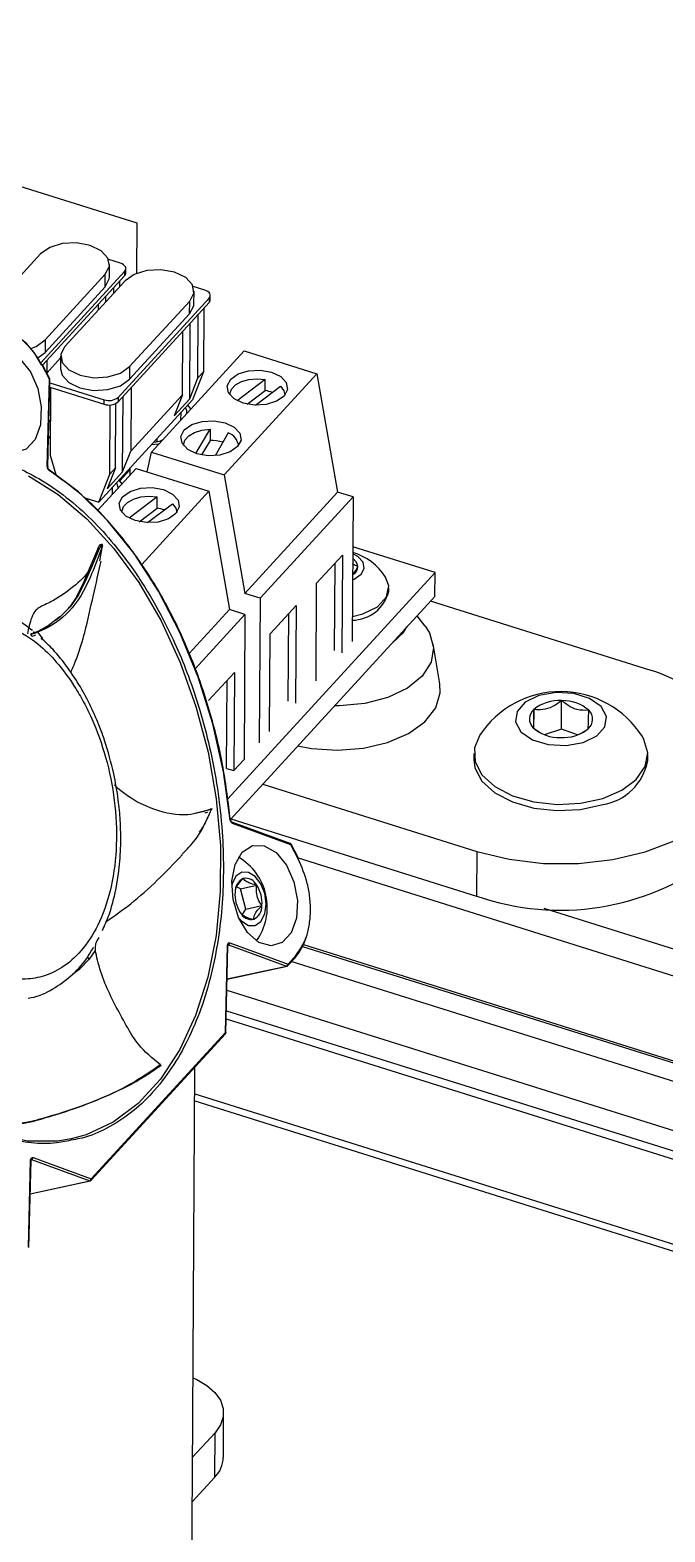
# Model space of a CAD drawing. Header units: millimetres. Extents: x -11 to 295, y 0 to 216.
# Drawn here: x 147.61 to 159.17, y 146.28 to 173.63 of the extents above; entities that cross this region are included whole.
import ezdxf

# ---------------------------------------------------------------- set-up
doc = ezdxf.new("R2010")
doc.units = ezdxf.units.MM

msp = doc.modelspace()

# ---------------------------------------------------------------- linework, layer by layer
at = {"color": 7, "linetype": 'Continuous', "lineweight": 25}
for p, q in [((138.371, 173.632), (149.553, 170.121)), ((149.553, 170.121), (149.547, 169.202)), ((147.802, 169.554), (146.706, 168.359)), ((149.255, 169.385), (149.042, 169.451)), ((149.056, 169.135), (149.058, 169.365)), ((147.803, 167.57), (149.332, 169.237)), ((147.839, 167.528), (149.331, 169.156)), ((147.883, 167.989), (148.979, 169.185)), ((149.341, 169.067), (148.244, 167.871)), ((148.978, 168.955), (148.979, 169.185)), ((149.238, 169.054), (149.237, 168.954)), ((149.332, 169.237), (149.331, 169.156)), ((149.353, 169.206), (149.354, 169.288)), ((147.882, 167.759), (148.978, 168.955)), ((148.987, 168.681), (148.988, 168.781)), ((149.135, 168.843), (149.136, 168.943)), ((150.793, 168.897), (150.58, 168.964)), ((150.594, 168.648), (150.596, 168.878)), ((150.891, 168.719), (150.892, 168.8)), ((148.854, 168.536), (148.854, 168.635)), ((149.213, 166.862), (150.869, 168.668)), ((149.214, 166.943), (150.87, 168.75)), ((149.422, 167.502), (150.518, 168.697)), ((150.516, 168.467), (150.518, 168.697)), ((150.776, 168.566), (150.769, 167.408)), ((150.87, 168.75), (150.869, 168.668)), ((149.42, 167.272), (150.516, 168.467)), ((150.517, 166.916), (150.526, 168.293)), ((150.667, 167.297), (150.674, 168.455)), ((147.883, 167.989), (147.882, 167.759)), ((150.385, 166.989), (150.392, 168.148)), ((147.751, 167.66), (147.882, 167.759)), ((148.166, 167.691), (148.165, 167.461)), ((151.51, 167.789), (149.819, 165.944)), ((151.51, 167.789), (152.835, 167.373)), ((147.963, 167.272), (147.83, 167.527)), ((147.967, 167.281), (147.834, 167.537)), ((148.166, 167.661), (147.913, 167.385)), ((147.915, 167.611), (147.913, 167.385)), ((149.422, 167.502), (149.42, 167.272)), ((150.769, 167.408), (150.568, 166.898)), ((150.667, 167.297), (150.769, 167.408)), ((147.924, 165.685), (147.963, 167.272)), ((147.932, 165.679), (147.97, 167.265)), ((147.97, 167.273), (147.966, 167.281)), ((147.967, 167.13), (148.96, 166.818)), ((147.969, 167.21), (148.961, 166.899)), ((147.97, 167.265), (147.97, 167.273)), ((147.981, 167.125), (147.973, 165.888)), ((149.453, 167.123), (149.446, 165.965)), ((150.517, 166.916), (150.667, 167.297)), ((152.835, 167.373), (151.143, 165.529)), ((151.894, 167.27), (151.384, 166.882)), ((151.718, 166.8), (152.172, 167.145)), ((151.893, 167.067), (151.894, 167.27)), ((152.835, 167.373), (153.211, 165.219)), ((150.568, 166.898), (148.861, 165.037)), ((148.96, 166.818), (148.961, 166.899)), ((149.214, 166.943), (149.213, 166.862)), ((149.296, 165.584), (149.304, 166.961)), ((149.446, 165.965), (150.385, 166.989)), ((150.385, 166.989), (150.235, 166.609)), ((150.235, 166.609), (150.517, 166.916)), ((151.249, 166.995), (151.249, 166.989)), ((151.566, 166.819), (151.893, 167.067)), ((152.249, 166.983), (152.249, 166.989)), ((149.062, 165.546), (149.07, 166.805)), ((149.164, 165.657), (149.171, 166.831)), ((150.358, 166.532), (150.359, 166.669)), ((147.952, 166.5), (147.977, 166.528)), ((150.631, 165.921), (150.888, 166.361)), ((150.888, 166.361), (150.887, 166.158)), ((147.975, 166.235), (147.945, 166.202)), ((149.92, 166.191), (149.92, 166.134)), ((150.403, 166.073), (150.403, 166.067)), ((150.887, 166.158), (150.733, 165.894)), ((151.219, 166.294), (150.978, 165.88)), ((151.403, 166.061), (151.403, 166.066)), ((147.973, 165.888), (148.08, 165.538)), ((149.296, 165.584), (149.446, 165.965)), ((149.744, 165.586), (149.819, 165.944)), ((149.819, 165.944), (151.143, 165.529)), ((149.541, 165.649), (148.843, 164.888)), ((148.861, 165.037), (149.062, 165.546)), ((149.164, 165.657), (149.014, 165.277)), ((149.014, 165.277), (149.296, 165.584)), ((149.062, 165.546), (149.164, 165.657)), ((149.428, 165.624), (149.243, 165.422)), ((149.428, 165.655), (149.427, 165.525)), ((149.541, 165.649), (150.865, 165.234)), ((151.143, 165.529), (151.52, 163.374)), ((149.106, 165.303), (149.105, 165.174)), ((149.228, 165.436), (149.284, 165.368)), ((150.865, 165.234), (149.644, 163.901)), ((150.865, 165.234), (151.242, 163.079)), ((151.52, 163.374), (153.211, 165.219)), ((153.492, 165.131), (153.211, 165.219)), ((148.607, 165.116), (148.861, 165.037)), ((149.925, 165.131), (149.415, 164.743)), ((149.749, 164.661), (150.203, 165.006)), ((149.923, 164.927), (149.925, 165.131)), ((153.492, 165.131), (151.801, 163.286)), ((153.492, 165.131), (153.476, 162.498)), ((149.28, 164.855), (149.28, 164.85)), ((149.597, 164.679), (149.923, 164.927)), ((150.28, 164.844), (150.28, 164.849)), ((148.7, 163.839), (148.841, 164.177)), ((148.869, 164.182), (148.733, 163.864)), ((148.905, 164.258), (148.869, 164.182)), ((148.881, 163.968), (148.928, 164.239)), ((148.886, 164.259), (148.909, 164.264)), ((148.909, 164.264), (148.905, 164.199)), ((148.905, 164.258), (148.928, 164.263)), ((154.985, 163.751), (153.487, 164.222)), ((148.577, 163.549), (148.7, 163.839)), ((148.733, 163.864), (148.614, 163.588)), ((152.829, 163.56), (153.299, 164.072)), ((153.156, 162.335), (153.166, 163.926)), ((153.299, 164.072), (153.288, 162.293)), ((148.582, 163.57), (148.461, 163.327)), ((148.614, 163.588), (148.493, 163.345)), ((151.209, 159.633), (154.985, 163.751)), ((154.983, 163.318), (154.985, 163.751)), ((148.338, 163.129), (148.455, 163.299)), ((148.493, 163.345), (148.342, 163.131)), ((151.257, 159.254), (154.983, 163.318)), ((151.801, 163.286), (151.52, 163.374)), ((152.819, 161.781), (152.829, 163.56)), ((154.143, 163.406), (154.143, 163.473)), ((148.342, 163.131), (148.158, 162.947)), ((150.507, 162.278), (151.242, 163.079)), ((151.523, 162.991), (151.242, 163.079)), ((151.801, 163.286), (151.785, 160.654)), ((151.984, 162.638), (152.454, 163.15)), ((152.454, 163.15), (152.443, 161.371)), ((158.802, 162.004), (154.901, 163.229)), ((147.941, 162.785), (147.749, 162.678)), ((147.968, 162.798), (147.765, 162.685)), ((148.131, 162.932), (147.941, 162.785)), ((151.523, 162.991), (150.616, 162.002)), ((151.523, 162.991), (151.507, 160.349)), ((152.31, 161.413), (152.32, 163.004)), ((154.804, 162.776), (154.659, 162.964)), ((147.667, 162.646), (147.616, 162.626)), ((147.625, 162.633), (147.626, 162.635)), ((147.628, 162.632), (147.625, 162.633)), ((147.765, 162.685), (147.639, 162.636)), ((147.639, 162.636), (147.649, 162.638)), ((147.649, 162.638), (147.696, 162.648)), ((147.652, 162.591), (147.715, 162.618)), ((147.7, 162.646), (147.674, 162.67)), ((147.745, 162.668), (147.836, 162.55)), ((151.973, 160.859), (151.984, 162.638)), ((155.074, 161.724), (154.952, 162.452)), ((150.86, 161.42), (151.33, 161.933)), ((151.33, 161.933), (151.319, 160.145)), ((151.187, 160.186), (151.197, 161.787)), ((157.288, 160.898), (157.291, 161.42)), ((156.783, 160.917), (156.785, 161.26)), ((156.774, 160.924), (156.92, 160.829)), ((157.288, 160.898), (156.975, 160.799)), ((157.578, 160.795), (157.288, 160.898)), ((151.319, 160.145), (151.507, 160.349)), ((155.692, 160.46), (155.692, 160.348)), ((158.858, 160.329), (158.859, 160.441)), ((151.187, 160.186), (151.319, 160.145)), ((151.848, 159.898), (155.748, 158.674)), ((150.832, 159.421), (150.608, 159.362)), ((150.902, 159.446), (150.832, 159.421)), ((150.902, 159.446), (150.925, 159.451)), ((151.266, 159.238), (151.265, 159.247)), ((151.268, 159.266), (155.743, 157.861)), ((152.346, 158.821), (151.284, 159.207)), ((152.36, 158.795), (151.298, 159.182)), ((152.492, 158.54), (152.36, 158.795)), ((152.497, 158.55), (152.364, 158.805)), ((155.748, 158.674), (155.743, 157.861)), ((151.442, 157.995), (151.372, 158.031)), ((151.442, 157.995), (151.737, 158.059)), ((151.537, 157.623), (151.442, 157.995)), ((151.478, 157.524), (151.537, 157.623)), ((151.537, 157.623), (151.833, 157.687)), ((148.841, 157.067), (148.861, 157.104)), ((151.25, 157.009), (152.308, 156.623)), ((148.798, 156.87), (148.687, 156.714)), ((151.167, 155.379), (151.205, 156.96)), ((151.175, 155.373), (151.213, 156.954)), ((151.223, 156.971), (152.281, 156.586)), ((152.307, 156.595), (152.449, 156.75)), ((152.308, 156.623), (152.45, 156.778)), ((152.573, 156.944), (160.8, 154.36)), ((148.687, 156.714), (148.518, 156.536)), ((151.199, 156.349), (152.289, 156.585)), ((152.376, 156.67), (160.708, 154.054)), ((151.194, 156.145), (160.698, 153.161)), ((148.723, 152.713), (151.167, 155.379)), ((148.722, 152.685), (151.166, 155.351)), ((150.566, 147.332), (150.612, 154.747)), ((150.608, 154.131), (160.684, 150.967)), ((147.581, 151.468), (147.619, 153.051)), ((147.589, 151.462), (147.627, 153.044)), ((147.637, 153.061), (148.696, 152.676)), ((147.664, 153.099), (148.723, 152.713)), ((147.613, 152.438), (148.704, 152.675)), ((151.13, 147.637), (151.134, 148.45)), ((150.568, 147.642), (150.978, 148.089)), ((150.973, 147.276), (150.978, 148.089)), ((150.553, 145.164), (150.566, 147.332)), ((150.563, 146.829), (150.973, 147.276))]:
    msp.add_line(p, q, dxfattribs=at)
at = {"color": 8, "linetype": 'Continuous', "lineweight": 25}
for p, q in [((148.158, 162.947), (148.071, 162.878)), ((147.765, 162.685), (147.749, 162.678)), ((152.494, 158.555), (161.909, 155.598)), ((156.964, 157.642), (171.525, 153.07)), ((151.223, 156.971), (151.219, 156.97)), ((152.589, 156.977), (160.814, 154.395)), ((148.386, 156.444), (148.518, 156.536)), ((151.199, 156.351), (152.281, 156.586)), ((151.185, 155.774), (160.695, 152.788)), ((151.181, 155.628), (160.694, 152.641)), ((150.609, 154.26), (160.685, 151.096)), ((147.637, 153.061), (147.633, 153.06)), ((147.613, 152.441), (148.696, 152.676))]:
    msp.add_line(p, q, dxfattribs=at)
at = {"color": 7, "linetype": 'Continuous', "lineweight": 25, "flags": 128}
for points in [[(148.979, 169.185), (149.055, 169.329), (149.029, 169.48), (148.906, 169.614), (148.704, 169.711), (148.455, 169.756), (148.196, 169.742), (147.967, 169.671), (147.802, 169.554)], [(149.332, 169.237), (149.346, 169.257), (149.353, 169.278), (149.353, 169.299), (149.346, 169.32), (149.331, 169.34), (149.311, 169.357), (149.285, 169.373), (149.255, 169.385)], [(148.978, 168.955), (149.053, 169.099), (149.056, 169.135)], [(150.518, 168.697), (150.593, 168.842), (150.567, 168.993), (150.444, 169.127), (150.242, 169.224), (149.993, 169.268), (149.734, 169.254), (149.505, 169.183), (149.341, 169.067)], [(150.87, 168.75), (150.884, 168.769), (150.891, 168.79), (150.891, 168.812), (150.884, 168.832), (150.87, 168.852), (150.849, 168.87), (150.823, 168.885), (150.793, 168.897)], [(150.516, 168.467), (150.591, 168.612), (150.594, 168.648)], [(147.82, 167.538), (147.695, 167.744), (147.55, 167.916), (147.391, 168.047), (147.225, 168.133), (147.057, 168.169), (146.895, 168.154), (146.876, 168.149)], [(147.624, 167.835), (147.719, 167.872), (147.883, 167.989)], [(146.681, 167.421), (146.812, 167.647), (146.998, 167.767), (147.214, 167.764), (147.43, 167.639), (147.619, 167.409), (147.753, 167.105), (147.815, 166.768), (147.797, 166.444), (147.701, 166.176), (147.54, 166), (147.336, 165.94), (147.116, 166.005), (146.91, 166.186), (146.745, 166.457), (146.645, 166.783), (146.623, 167.12), (146.681, 167.421)], [(148.244, 167.871), (148.169, 167.727), (148.195, 167.576), (148.318, 167.442), (148.52, 167.345), (148.769, 167.3), (149.028, 167.314), (149.257, 167.385), (149.422, 167.502)], [(148.165, 167.461), (148.194, 167.346), (148.317, 167.212), (148.518, 167.115), (148.767, 167.07), (149.026, 167.084), (149.255, 167.155), (149.42, 167.272)], [(151.202, 167.153), (151.264, 167.272), (151.4, 167.369), (151.589, 167.427), (151.803, 167.439), (152.008, 167.402), (152.174, 167.322), (152.276, 167.211), (152.297, 167.087), (152.235, 166.967), (152.099, 166.871), (151.91, 166.813), (151.697, 166.801), (151.491, 166.838), (151.325, 166.918), (151.224, 167.028), (151.202, 167.153)], [(147.963, 167.272), (147.965, 167.275), (147.967, 167.278), (147.967, 167.28), (147.967, 167.281)], [(151.249, 166.995), (151.249, 167.007), (151.279, 167.093), (151.351, 167.17), (151.46, 167.231), (151.595, 167.269), (151.744, 167.283), (151.894, 167.27)], [(152.172, 167.145), (152.232, 167.064), (152.249, 166.989)], [(150.539, 166.729), (150.538, 166.733), (150.48, 166.802)], [(151.452, 166.165), (151.39, 166.045), (151.254, 165.949), (151.065, 165.891), (150.851, 165.879), (150.646, 165.916), (150.48, 165.996), (150.378, 166.106), (150.357, 166.231), (150.419, 166.35), (150.554, 166.446), (150.744, 166.505), (150.957, 166.516), (151.163, 166.479), (151.329, 166.4), (151.43, 166.289), (151.452, 166.165)], [(150.403, 166.073), (150.404, 166.078), (150.43, 166.165), (150.499, 166.243), (150.606, 166.305), (150.739, 166.345), (150.888, 166.361)], [(149.952, 166.089), (149.946, 166.088), (149.815, 166.077)], [(151.253, 159.242), (151.133, 160.125), (150.938, 161), (150.672, 161.85), (150.34, 162.66), (149.949, 163.415), (149.504, 164.101), (149.015, 164.707), (148.489, 165.221), (147.937, 165.634)], [(149.216, 165.294), (149.205, 165.352), (149.182, 165.387)], [(149.233, 165.014), (149.295, 165.133), (149.431, 165.229), (149.62, 165.288), (149.834, 165.299), (150.039, 165.262), (150.205, 165.182), (150.307, 165.072), (150.328, 164.947), (150.266, 164.828), (150.13, 164.732), (149.941, 164.673), (149.728, 164.662), (149.522, 164.699), (149.356, 164.778), (149.255, 164.889), (149.233, 165.014)], [(149.28, 164.855), (149.28, 164.867), (149.31, 164.954), (149.382, 165.031), (149.491, 165.091), (149.626, 165.13), (149.775, 165.144), (149.925, 165.131)], [(150.203, 165.006), (150.263, 164.925), (150.28, 164.849)], [(153.483, 163.62), (153.513, 163.633), (153.637, 163.721), (153.693, 163.829), (153.674, 163.942), (153.581, 164.043), (153.486, 164.095)], [(153.479, 162.95), (153.671, 162.999), (153.935, 163.131), (154.099, 163.31), (154.141, 163.512), (154.084, 163.668)], [(154.804, 162.776), (154.883, 162.653), (154.959, 162.387), (154.915, 162.119), (154.752, 161.867), (154.483, 161.648), (154.126, 161.478), (153.704, 161.368), (153.248, 161.326), (153.156, 161.325)], [(154.208, 162.473), (154.411, 162.661), (154.473, 162.762)], [(152.487, 160.596), (152.734, 160.55), (153.208, 160.517), (153.68, 160.553), (154.12, 160.657), (154.502, 160.822), (154.8, 161.037), (154.997, 161.289), (155.08, 161.562), (155.074, 161.724)], [(157.371, 160.601), (157.681, 160.657), (157.93, 160.778), (158.08, 160.945), (158.108, 161.134), (158.01, 161.315), (157.8, 161.461), (157.512, 161.549), (157.188, 161.567), (156.878, 161.511), (156.629, 161.39), (156.479, 161.222), (156.451, 161.034), (156.549, 160.853), (156.759, 160.707), (157.047, 160.619), (157.371, 160.601)], [(155.794, 160.782), (155.702, 160.56), (155.713, 160.308), (155.84, 160.068), (156.073, 159.856), (156.395, 159.687), (156.783, 159.576), (157.207, 159.529), (157.636, 159.551), (158.039, 159.639)], [(158.039, 159.639), (158.385, 159.788), (158.649, 159.986), (158.81, 160.218), (158.858, 160.467), (158.789, 160.715), (158.761, 160.764)], [(155.692, 160.348), (155.712, 160.197), (155.839, 159.956), (156.072, 159.744), (156.394, 159.576), (156.782, 159.464), (157.206, 159.418), (157.636, 159.439), (158.038, 159.528)], [(155.748, 158.674), (156.337, 158.53), (156.962, 158.456), (157.599, 158.454), (158.224, 158.524), (158.812, 158.665), (159.341, 158.869), (159.791, 159.13), (160.144, 159.438), (160.207, 159.51)], [(151.258, 159.249), (151.261, 159.249), (151.264, 159.248), (151.265, 159.247), (151.265, 159.247)], [(151.343, 158.434), (151.474, 158.66), (151.66, 158.78), (151.876, 158.777), (152.092, 158.652), (152.281, 158.422), (152.415, 158.118), (152.478, 157.781), (152.459, 157.457), (152.363, 157.189), (152.202, 157.013), (151.998, 156.953), (151.778, 157.018), (151.572, 157.199), (151.408, 157.47), (151.307, 157.796), (151.285, 158.133), (151.343, 158.434)], [(151.412, 157.461), (151.466, 157.401), (151.589, 157.327), (151.712, 157.326), (151.815, 157.399), (151.885, 157.535), (151.909, 157.712), (151.884, 157.905), (151.814, 158.083), (151.709, 158.219), (151.587, 158.293), (151.464, 158.294), (151.36, 158.221), (151.291, 158.085), (151.283, 158.055)], [(148.361, 153.44), (148.109, 153.399), (147.566, 153.399), (147.012, 153.515), (146.459, 153.745), (145.916, 154.084), (145.394, 154.527), (144.902, 155.065), (144.449, 155.688), (144.045, 156.385)], [(150.577, 149.087), (150.645, 149.056), (150.83, 148.948), (150.976, 148.821), (151.076, 148.68), (151.128, 148.531), (151.128, 148.378), (151.078, 148.229), (150.978, 148.089)]]:
    msp.add_lwpolyline(points, dxfattribs=at)
at = {"color": 8, "linetype": 'Continuous', "lineweight": 25, "flags": 128}
for points in [[(147.83, 167.527), (147.833, 167.53), (147.834, 167.533), (147.835, 167.535), (147.834, 167.537)], [(147.97, 167.265), (147.97, 167.266), (147.969, 167.268), (147.966, 167.27), (147.963, 167.272)], [(147.581, 165.514), (148.123, 165.174), (148.646, 164.731), (149.138, 164.193), (149.59, 163.57), (149.995, 162.874), (150.344, 162.117), (150.631, 161.314), (150.851, 160.48), (151, 159.629), (151.075, 158.779), (151.074, 157.944), (150.997, 157.141), (150.846, 156.384), (150.624, 155.688), (150.335, 155.065), (149.984, 154.527), (149.578, 154.084), (149.125, 153.745), (148.632, 153.515), (148.361, 153.44)], [(147.924, 165.685), (147.928, 165.684), (147.931, 165.682), (147.932, 165.68), (147.932, 165.679)], [(152.364, 158.805), (152.365, 158.803), (152.364, 158.801), (152.363, 158.798), (152.36, 158.795)], [(152.492, 158.54), (152.495, 158.543), (152.497, 158.546), (152.497, 158.548), (152.497, 158.55)], [(151.205, 156.96), (151.209, 156.959), (151.212, 156.957), (151.213, 156.955), (151.213, 156.954)], [(151.223, 156.971), (151.219, 156.972), (151.215, 156.972)], [(151.167, 155.379), (151.171, 155.378), (151.173, 155.376), (151.175, 155.374), (151.175, 155.373)], [(147.619, 153.051), (147.623, 153.049), (147.626, 153.047), (147.627, 153.045), (147.627, 153.044)], [(147.637, 153.061), (147.633, 153.062), (147.629, 153.062)]]:
    msp.add_lwpolyline(points, dxfattribs=at)
at = {"color": 7, "linetype": 'Continuous', "lineweight": 25}
for centre, radius, start, end in [((149.279, 169.209), 0.0747, 314.9144, 358.3237), ((150.817, 168.721), 0.0747, 314.916, 358.3233), ((147.827, 167.527), 0.012, 49.3497, 110.9773), ((149.048, 167.065), 0.262, 250.5052, 309.2183), ((149.048, 167.146), 0.262, 250.5052, 309.2182), ((151.771, 166.375), 0.703, 69.0807, 80.0411), ((150.351, 166.671), 0.117, 350.2909, 44.4781), ((149.84, 166.553), 0.427, 272.7308, 295.4093), ((150.902, 165.349), 0.809, 74.1725, 91.0528), ((151.132, 166.035), 0.274, 6.6402, 71.2795), ((147.937, 165.615), 0.0213, 344.8179, 53.5563), ((149.801, 164.234), 0.704, 69.0986, 80.0313), ((153.191, 163.102), 1.057, 32.3353, 73.7767), ((153.397, 163.871), 0.184, 298.3121, 358.236), ((153.386, 163.836), 0.196, 8.5273, 59.5601), ((153.463, 163.586), 0.703, 271.2783, 345.1765), ((158.089, 159.263), 2.832, 41.4194, 75.4269), ((157.272, 159.822), 1.762, 32.335, 146.9631), ((157.245, 160.688), 0.733, 86.3588, 128.7658), ((157.317, 160.711), 0.709, 48.675, 92.0816), ((156.928, 161.087), 0.224, 129.4372, 226.5228), ((157.631, 161.081), 0.224, 309.4361, 46.5239), ((157.242, 161.456), 0.709, 228.6751, 272.0815), ((157.314, 161.48), 0.733, 266.3588, 308.7658), ((157.883, 160.506), 0.991, 279.003, 349.6861), ((150.873, 157.655), 1.057, 324.7209, 59.7511), ((157.266, 162.229), 4.626, 250.7858, 307.0612), ((151.611, 157.942), 0.268, 116.2384, 181.8265), ((151.532, 157.955), 0.23, 26.825, 99.814), ((151.93, 157.885), 0.589, 175.3222, 213.3902), ((151.245, 157.735), 0.589, 355.3222, 33.3896), ((151.644, 157.665), 0.231, 206.8285, 279.807), ((151.564, 157.678), 0.268, 296.2412, 1.8237), ((151.211, 157.008), 0.0389, 288.864, 0.931), ((151.662, 157.411), 1.023, 319.3634, 343.5237), ((152.269, 156.623), 0.0389, 288.8805, 0.9301), ((147.625, 153.098), 0.0389, 288.8657, 0.9306), ((148.684, 152.713), 0.0389, 288.8639, 0.9454), ((150.597, 147.653), 0.532, 314.9128, 358.326)]:
    msp.add_arc(centre, radius, start, end, dxfattribs=at)
at = {"color": 8, "linetype": 'Continuous', "lineweight": 25}
for centre, radius, start, end in [((151.273, 159.185), 0.0251, 353.0456, 65.77), ((152.335, 158.798), 0.0252, 353.1444, 64.4178), ((152.43, 156.765), 0.0244, 322.8782, 33.0483), ((152.286, 156.599), 0.014, 249.0655, 281.4833), ((152.287, 156.61), 0.0244, 322.8592, 33.0775), ((151.147, 155.366), 0.0244, 322.8408, 33.0868), ((148.701, 152.689), 0.0141, 249.1157, 281.4555), ((148.702, 152.7), 0.0244, 322.8726, 33.0641)]:
    msp.add_arc(centre, radius, start, end, dxfattribs=at)
at = {"color": 7, "linetype": 'Continuous', "lineweight": 25}
for points, knots in [([(147.83, 167.527), (147.754, 167.652), (147.642, 167.838), (147.428, 168.021), (147.258, 168.111), (147.082, 168.153), (146.97, 168.134), (146.916, 168.124)], [0, 0, 0, 0, 0.371708, 0.548617, 0.712001, 0.861141, 1, 1, 1, 1]), ([(147.958, 165.61), (147.953, 165.614), (147.943, 165.622), (147.933, 165.641), (147.925, 165.662), (147.925, 165.677), (147.924, 165.685)], [0, 0, 0, 0, 0.218208, 0.467203, 0.731933, 1, 1, 1, 1]), ([(147.934, 165.662), (147.933, 165.667), (147.932, 165.672), (147.932, 165.678), (147.932, 165.679)], [0, 0, 0, 0, 0.80599, 1, 1, 1, 1]), ([(147.95, 165.632), (147.95, 165.633), (147.948, 165.634), (147.945, 165.638), (147.941, 165.643), (147.938, 165.65), (147.935, 165.656), (147.934, 165.661), (147.934, 165.662)], [0, 0, 0, 0, 0.0396041, 0.213523, 0.3979962, 0.5939623, 0.8523161, 1, 1, 1, 1]), ([(151.258, 159.249), (151.219, 159.567), (151.141, 160.214), (150.91, 161.177), (150.591, 162.127), (150.183, 163.03), (149.7, 163.853), (149.159, 164.567), (148.586, 165.163), (148.16, 165.466), (147.958, 165.61)], [0, 0, 0, 0, 0.129719, 0.264554, 0.401279, 0.536318, 0.666177, 0.787908, 0.899486, 1, 1, 1, 1]), ([(148.928, 164.239), (148.865, 164.068), (148.721, 163.676), (148.434, 163.095), (148.022, 162.784), (147.784, 162.684), (147.745, 162.668)], [0, 0, 0, 0, 0.268912, 0.618256, 0.938772, 1, 1, 1, 1]), ([(148.841, 164.177), (148.844, 164.185), (148.852, 164.202), (148.859, 164.218), (148.863, 164.226)], [0, 0, 0, 0, 0.504457, 1, 1, 1, 1]), ([(148.869, 164.182), (148.859, 164.185), (148.846, 164.19), (148.842, 164.179), (148.841, 164.177)], [0, 0, 0, 0, 0.766964, 1, 1, 1, 1]), ([(148.886, 164.259), (148.878, 164.252), (148.867, 164.243), (148.864, 164.23), (148.863, 164.226)], [0, 0, 0, 0, 0.734524, 1, 1, 1, 1]), ([(148.905, 164.258), (148.901, 164.257), (148.895, 164.256), (148.888, 164.258), (148.886, 164.259)], [0, 0, 0, 0, 0.574143, 1, 1, 1, 1]), ([(148.928, 164.263), (148.925, 164.264), (148.919, 164.266), (148.913, 164.265), (148.909, 164.264)], [0, 0, 0, 0, 0.4040407, 1, 1, 1, 1]), ([(148.928, 164.239), (148.929, 164.242), (148.931, 164.248), (148.931, 164.256), (148.929, 164.261), (148.928, 164.263)], [0, 0, 0, 0, 0.386513, 0.735859, 1, 1, 1, 1]), ([(148.721, 163.89), (148.709, 163.86), (148.647, 163.7), (148.39, 163.481), (148.087, 163.261), (147.87, 163.161), (147.791, 163.124)], [0, 0, 0, 0, 0.079111, 0.417588, 0.787435, 1, 1, 1, 1]), ([(148.352, 161.933), (148.392, 162.026), (148.495, 162.262), (148.63, 162.734), (148.757, 163.322), (148.859, 163.755), (148.907, 163.962)], [0, 0, 0, 0, 0.143242, 0.366938, 0.697049, 1, 1, 1, 1]), ([(148.733, 163.864), (148.728, 163.863), (148.718, 163.862), (148.702, 163.856), (148.701, 163.845), (148.7, 163.839)], [0, 0, 0, 0, 0.365759, 0.643851, 1, 1, 1, 1]), ([(153.484, 163.721), (153.486, 163.723), (153.517, 163.747), (153.545, 163.801), (153.571, 163.849), (153.58, 163.865)], [0, 0, 0, 0, 0.049828, 0.675257, 1, 1, 1, 1]), ([(153.58, 163.865), (153.547, 163.875), (153.51, 163.885), (153.487, 163.912), (153.485, 163.914)], [0, 0, 0, 0, 0.9197734, 1, 1, 1, 1]), ([(148.493, 163.345), (148.487, 163.344), (148.474, 163.341), (148.456, 163.325), (148.456, 163.309), (148.455, 163.299)], [0, 0, 0, 0, 0.305766, 0.57546, 1, 1, 1, 1]), ([(147.652, 162.695), (147.574, 162.756), (147.394, 162.897), (147.077, 163.06), (146.713, 163.175), (146.338, 163.218), (146.095, 163.173), (145.977, 163.151)], [0, 0, 0, 0, 0.165352, 0.380136, 0.59031, 0.800095, 1, 1, 1, 1]), ([(147.791, 163.124), (147.763, 163.106), (147.694, 163.06), (147.612, 162.886), (147.583, 162.736), (147.563, 162.636)], [0, 0, 0, 0, 0.174492, 0.443006, 1, 1, 1, 1]), ([(147.164, 162.813), (147.37, 162.704), (147.715, 162.522), (148.117, 162.106), (148.386, 161.743), (148.59, 161.391), (148.796, 160.969), (149.008, 160.376), (149.165, 159.603), (149.203, 158.81), (149.115, 158.062), (148.91, 157.421), (148.615, 156.923), (148.265, 156.585), (147.896, 156.397), (147.547, 156.337), (147.222, 156.358), (147.027, 156.424), (146.927, 156.457)], [0, 0, 0, 0, 0.08099, 0.135181, 0.200474, 0.238396, 0.277357, 0.364348, 0.457802, 0.552049, 0.640868, 0.719449, 0.785817, 0.840909, 0.887428, 0.928266, 0.963244, 1, 1, 1, 1]), ([(147.639, 162.636), (147.636, 162.635), (147.63, 162.634), (147.621, 162.628), (147.622, 162.606), (147.639, 162.597), (147.652, 162.591)], [0, 0, 0, 0, 0.152473, 0.258599, 0.422708, 1, 1, 1, 1]), ([(147.696, 162.648), (147.7, 162.65), (147.716, 162.658), (147.733, 162.664), (147.745, 162.668)], [0, 0, 0, 0, 0.275199, 1, 1, 1, 1]), ([(149.134, 160.088), (149.084, 160.291), (149.013, 160.576), (148.865, 160.98), (148.723, 161.309), (148.529, 161.676), (148.299, 162.025), (148.061, 162.327), (147.884, 162.492), (147.809, 162.561)], [0, 0, 0, 0, 0.2202609, 0.3087647, 0.4526449, 0.5969527, 0.7454339, 0.8928398, 1, 1, 1, 1]), ([(157.291, 161.42), (157.262, 161.398), (157.184, 161.34), (157.042, 161.267), (156.894, 161.247), (156.81, 161.257), (156.785, 161.26)], [0, 0, 0, 0, 0.197342, 0.5404, 0.862096, 1, 1, 1, 1]), ([(157.785, 161.244), (157.712, 161.242), (157.579, 161.24), (157.414, 161.323), (157.33, 161.39), (157.291, 161.42)], [0, 0, 0, 0, 0.40206, 0.727429, 1, 1, 1, 1]), ([(156.785, 161.26), (156.784, 161.19), (156.781, 161.09), (156.778, 160.978), (156.775, 160.936), (156.774, 160.924)], [0, 0, 0, 0, 0.6208063, 0.8934546, 1, 1, 1, 1]), ([(157.773, 160.908), (157.775, 160.936), (157.779, 161.006), (157.782, 161.118), (157.784, 161.202), (157.785, 161.244)], [0, 0, 0, 0, 0.253579, 0.626292, 1, 1, 1, 1]), ([(157.639, 160.823), (157.655, 160.83), (157.704, 160.852), (157.745, 160.885), (157.773, 160.908)], [0, 0, 0, 0, 0.322173, 1, 1, 1, 1]), ([(148.926, 157.232), (148.969, 157.327), (149.076, 157.566), (149.177, 157.974), (149.247, 158.435), (149.267, 158.859), (149.255, 159.25), (149.219, 159.648), (149.165, 159.929), (149.134, 160.088)], [0, 0, 0, 0, 0.107488, 0.269566, 0.430122, 0.588242, 0.705548, 0.833423, 1, 1, 1, 1]), ([(150.913, 159.445), (150.771, 159.4), (150.434, 159.294), (149.839, 159.418), (149.399, 159.652), (149.185, 159.845), (149.147, 159.88)], [0, 0, 0, 0, 0.230063, 0.548313, 0.918979, 1, 1, 1, 1]), ([(150.374, 158.617), (150.461, 158.704), (150.698, 158.94), (150.83, 159.25), (150.913, 159.445)], [0, 0, 0, 0, 0.370542, 1, 1, 1, 1]), ([(150.908, 159.443), (150.87, 159.347), (150.811, 159.2), (150.723, 159.068), (150.692, 159.022)], [0, 0, 0, 0, 0.6473851, 1, 1, 1, 1]), ([(150.801, 159.376), (150.808, 159.379), (150.823, 159.384), (150.838, 159.39), (150.846, 159.392)], [0, 0, 0, 0, 0.503019, 1, 1, 1, 1]), ([(150.902, 159.446), (150.898, 159.445), (150.894, 159.445), (150.89, 159.442), (150.89, 159.442)], [0, 0, 0, 0, 0.888628, 1, 1, 1, 1]), ([(150.913, 159.445), (150.915, 159.446), (150.919, 159.447), (150.923, 159.449), (150.925, 159.45), (150.925, 159.451)], [0, 0, 0, 0, 0.544265, 0.893487, 1, 1, 1, 1]), ([(150.925, 159.451), (150.923, 159.449), (150.919, 159.446), (150.915, 159.445), (150.913, 159.444)], [0, 0, 0, 0, 0.525813, 1, 1, 1, 1]), ([(151.298, 159.182), (151.293, 159.184), (151.282, 159.19), (151.27, 159.207), (151.261, 159.227), (151.259, 159.242), (151.258, 159.249)], [0, 0, 0, 0, 0.207538, 0.450466, 0.718088, 1, 1, 1, 1]), ([(151.284, 159.207), (151.284, 159.207), (151.285, 159.207), (151.279, 159.21), (151.278, 159.213), (151.274, 159.219), (151.27, 159.225), (151.268, 159.232), (151.267, 159.237), (151.266, 159.238)], [0, 0, 0, 0, 0.009011, 0.085957, 0.25153, 0.42715, 0.613705, 0.859666, 1, 1, 1, 1]), ([(152.364, 158.804), (152.363, 158.806), (152.362, 158.809), (152.357, 158.814), (152.352, 158.818), (152.347, 158.82), (152.346, 158.82)], [0, 0, 0, 0, 0.173882, 0.410791, 0.807356, 1, 1, 1, 1]), ([(148.995, 157.397), (149.146, 157.502), (149.652, 157.854), (150.08, 158.298), (150.38, 158.609)], [0, 0, 0, 0, 0.2996858, 1, 1, 1, 1]), ([(152.45, 156.778), (152.52, 156.882), (152.634, 157.049), (152.698, 157.328), (152.722, 157.574), (152.709, 157.832), (152.654, 158.164), (152.556, 158.392), (152.492, 158.54)], [0, 0, 0, 0, 0.200432, 0.323534, 0.45841, 0.599761, 0.741109, 1, 1, 1, 1]), ([(151.492, 158.182), (151.454, 158.146), (151.394, 158.089), (151.362, 158.014), (151.35, 157.987)], [0, 0, 0, 0, 0.644119, 1, 1, 1, 1]), ([(151.737, 158.059), (151.688, 158.072), (151.613, 158.091), (151.528, 158.136), (151.502, 158.17), (151.492, 158.182)], [0, 0, 0, 0, 0.545631, 0.832343, 1, 1, 1, 1]), ([(151.833, 157.687), (151.819, 157.706), (151.782, 157.762), (151.738, 157.866), (151.728, 157.975), (151.735, 158.04), (151.737, 158.059)], [0, 0, 0, 0, 0.180094, 0.510033, 0.848365, 1, 1, 1, 1]), ([(151.438, 157.561), (151.459, 157.538), (151.503, 157.491), (151.594, 157.46), (151.654, 157.445), (151.683, 157.438)], [0, 0, 0, 0, 0.330187, 0.67748, 1, 1, 1, 1]), ([(151.683, 157.438), (151.689, 157.472), (151.701, 157.541), (151.765, 157.62), (151.811, 157.665), (151.833, 157.687)], [0, 0, 0, 0, 0.34946, 0.690636, 1, 1, 1, 1]), ([(148.861, 157.104), (148.848, 157.085), (148.824, 157.049), (148.81, 157.008), (148.803, 156.99)], [0, 0, 0, 0, 0.53811, 1, 1, 1, 1]), ([(151.205, 156.96), (151.206, 156.968), (151.207, 156.983), (151.217, 157.001), (151.233, 157.012), (151.244, 157.01), (151.25, 157.009)], [0, 0, 0, 0, 0.30818, 0.566201, 0.782626, 1, 1, 1, 1]), ([(147.578, 156.004), (147.596, 156.006), (147.754, 156.026), (148.026, 156.158), (148.364, 156.399), (148.612, 156.665), (148.725, 156.858), (148.766, 156.93)], [0, 0, 0, 0, 0.0350201, 0.3068, 0.5675833, 0.8403525, 1, 1, 1, 1]), ([(148.803, 156.99), (148.798, 156.963), (148.791, 156.924), (148.797, 156.884), (148.798, 156.87)], [0, 0, 0, 0, 0.6623899, 1, 1, 1, 1]), ([(149.98, 154.793), (149.838, 154.908), (149.59, 155.109), (149.355, 155.513), (149.154, 155.885), (148.963, 156.276), (148.855, 156.61), (148.811, 156.812), (148.798, 156.87)], [0, 0, 0, 0, 0.222815, 0.390039, 0.569244, 0.745537, 0.926379, 1, 1, 1, 1]), ([(151.213, 156.954), (151.213, 156.955), (151.213, 156.957), (151.214, 156.962), (151.215, 156.968), (151.216, 156.97), (151.218, 156.973), (151.218, 156.973), (151.218, 156.973)], [0, 0, 0, 0, 0.084772, 0.431159, 0.706875, 0.900198, 0.995108, 1, 1, 1, 1]), ([(152.289, 156.585), (152.293, 156.586), (152.3, 156.588), (152.304, 156.593), (152.306, 156.596)], [0, 0, 0, 0, 0.572982, 1, 1, 1, 1]), ([(148.392, 153.423), (148.293, 153.401), (148.045, 153.346), (147.631, 153.356), (147.178, 153.435), (146.736, 153.588), (146.278, 153.819), (145.812, 154.139), (145.356, 154.544), (144.892, 155.056), (144.447, 155.663), (144.182, 156.142), (144.055, 156.373)], [0, 0, 0, 0, 0.054053, 0.13497, 0.218542, 0.298964, 0.383442, 0.491325, 0.599949, 0.708011, 0.859596, 1, 1, 1, 1]), ([(151.166, 155.352), (151.167, 155.352), (151.17, 155.355), (151.173, 155.363), (151.175, 155.37), (151.175, 155.373), (151.175, 155.373)], [0, 0, 0, 0, 0.130733, 0.604329, 0.950352, 1, 1, 1, 1]), ([(147.688, 153.767), (147.876, 153.82), (148.265, 153.931), (148.849, 154.149), (149.439, 154.417), (149.799, 154.667), (149.98, 154.793)], [0, 0, 0, 0, 0.232372, 0.480589, 0.73956, 1, 1, 1, 1]), ([(149.972, 154.76), (149.886, 154.7), (149.71, 154.576), (149.334, 154.365), (148.848, 154.145), (148.268, 153.933), (147.882, 153.823), (147.696, 153.77)], [0, 0, 0, 0, 0.126018, 0.258967, 0.51756, 0.766565, 1, 1, 1, 1]), ([(149.992, 154.776), (149.989, 154.772), (149.985, 154.765), (149.976, 154.762), (149.972, 154.76)], [0, 0, 0, 0, 0.492107, 1, 1, 1, 1]), ([(149.98, 154.793), (149.982, 154.791), (149.986, 154.788), (149.991, 154.782), (149.992, 154.777), (149.992, 154.776)], [0, 0, 0, 0, 0.412867, 0.758976, 1, 1, 1, 1]), ([(147.696, 153.77), (147.67, 153.763), (147.617, 153.751), (147.508, 153.731), (147.317, 153.705), (147.152, 153.706), (147.045, 153.707)], [0, 0, 0, 0, 0.120005, 0.248649, 0.508376, 1, 1, 1, 1]), ([(147.057, 153.7), (147.162, 153.701), (147.322, 153.702), (147.507, 153.729), (147.613, 153.748), (147.664, 153.761), (147.688, 153.767)], [0, 0, 0, 0, 0.494182, 0.753619, 0.881418, 1, 1, 1, 1]), ([(147.688, 153.767), (147.69, 153.767), (147.692, 153.767), (147.694, 153.769), (147.696, 153.77)], [0, 0, 0, 0, 0.492022, 1, 1, 1, 1]), ([(147.619, 153.051), (147.62, 153.059), (147.621, 153.073), (147.631, 153.091), (147.647, 153.103), (147.658, 153.1), (147.664, 153.099)], [0, 0, 0, 0, 0.30818, 0.566201, 0.782626, 1, 1, 1, 1]), ([(147.627, 153.044), (147.627, 153.045), (147.627, 153.048), (147.628, 153.052), (147.63, 153.058), (147.63, 153.06), (147.632, 153.063), (147.632, 153.063), (147.632, 153.063)], [0, 0, 0, 0, 0.084769, 0.431144, 0.706842, 0.900617, 0.995108, 1, 1, 1, 1]), ([(148.704, 152.675), (148.708, 152.676), (148.715, 152.678), (148.719, 152.683), (148.721, 152.685)], [0, 0, 0, 0, 0.572201, 1, 1, 1, 1])]:
    msp.add_open_spline(points, degree=3, knots=knots, dxfattribs=at)
at = {"color": 8, "linetype": 'Continuous', "lineweight": 25}
for points, knots in [([(145.699, 165.847), (145.798, 165.869), (146.045, 165.924), (146.459, 165.913), (146.913, 165.834), (147.355, 165.682), (147.812, 165.451), (148.279, 165.131), (148.735, 164.725), (149.199, 164.213), (149.644, 163.607), (149.909, 163.127), (150.036, 162.897)], [0, 0, 0, 0, 0.054053, 0.134969, 0.218542, 0.298963, 0.383442, 0.491324, 0.599949, 0.70801, 0.859595, 1, 1, 1, 1]), ([(148.614, 163.588), (148.608, 163.586), (148.597, 163.583), (148.584, 163.577), (148.583, 163.571), (148.583, 163.571)], [0, 0, 0, 0, 0.522954, 0.960691, 1, 1, 1, 1]), ([(148.342, 163.131), (148.335, 163.129), (148.322, 163.126), (148.308, 163.112), (148.307, 163.101), (148.306, 163.095)], [0, 0, 0, 0, 0.37125, 0.712386, 1, 1, 1, 1]), ([(147.962, 162.796), (147.957, 162.795), (147.949, 162.792), (147.944, 162.786), (147.942, 162.784)], [0, 0, 0, 0, 0.686165, 1, 1, 1, 1]), ([(148.158, 162.947), (148.151, 162.945), (148.141, 162.943), (148.134, 162.934), (148.132, 162.932)], [0, 0, 0, 0, 0.665245, 1, 1, 1, 1]), ([(150.036, 162.897), (150.116, 162.735), (150.284, 162.397), (150.504, 161.852), (150.711, 161.239), (150.891, 160.557), (151.032, 159.809), (151.113, 159.075), (151.138, 158.38), (151.116, 157.726), (151.045, 157.078), (150.917, 156.432), (150.735, 155.817), (150.42, 155.065), (149.992, 154.407), (149.452, 153.899), (149.022, 153.628), (148.663, 153.468), (148.449, 153.432), (148.392, 153.423)], [0, 0, 0, 0, 0.0502319, 0.1047592, 0.1634323, 0.2300821, 0.3008146, 0.3748323, 0.4351967, 0.4942864, 0.5565289, 0.6164693, 0.6771419, 0.7346408, 0.8427665, 0.8923389, 0.9395983, 0.9840693, 1, 1, 1, 1]), ([(148.687, 156.714), (148.677, 156.724), (148.665, 156.737), (148.659, 156.753), (148.658, 156.756)], [0, 0, 0, 0, 0.827823, 1, 1, 1, 1])]:
    msp.add_open_spline(points, degree=3, knots=knots, dxfattribs=at)

doc.saveas('drawing.dxf')
